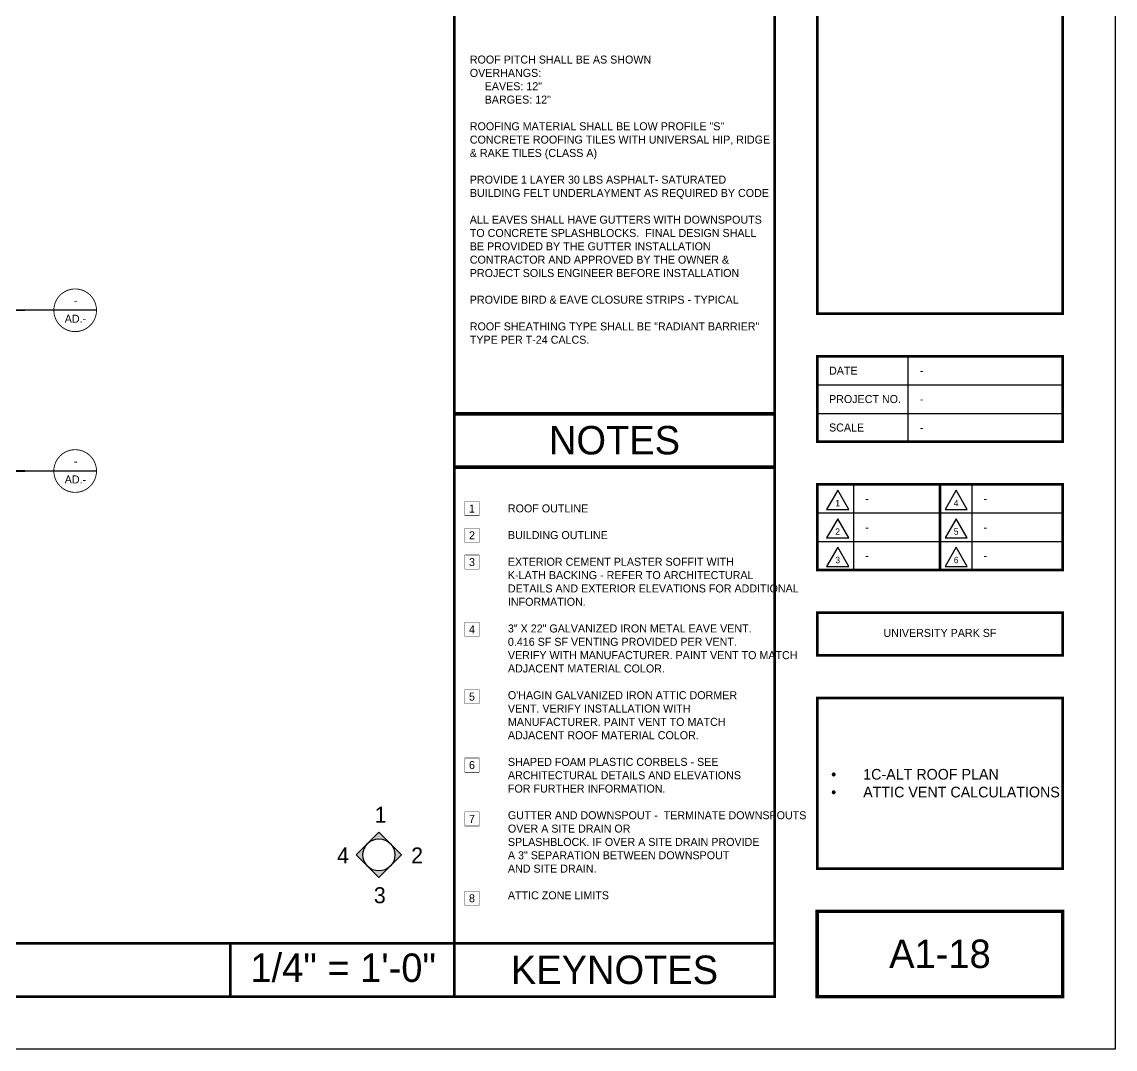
# Model space of a CAD drawing. Extents: x -4845 to 1196, y -1775 to 574.
# Drawn here: x -615 to 0, y -1152 to -574 of the extents above; entities that cross this region are included whole.
import ezdxf
from ezdxf.enums import TextEntityAlignment as Align

# ---------------------------------------------------------------- set-up
doc = ezdxf.new("R2010")
doc.units = 0
doc.header["$LTSCALE"] = 48
doc.header["$MEASUREMENT"] = 0
doc.layers.get('0').update_dxf_attribs({"linetype": 'CONTINUOUS'})
doc.layers.add('24X36TB', color=7, linetype='CONTINUOUS', lineweight=30)
for name, color, linetype in [('30X42TB', 7, 'CONTINUOUS'), ('A-DIMS', 3, 'CONTINUOUS'), ('A-SYM', 2, 'CONTINUOUS'), ('A-SYM TEXT', 3, 'CONTINUOUS'), ('A-SYM-TEXT', 3, 'CONTINUOUS'), ('A-SYMTEXT', 2, 'CONTINUOUS'), ('A-TEXT', 3, 'CONTINUOUS'), ('TB-text', 3, 'CONTINUOUS')]:
    doc.layers.add(name, color=color, linetype=linetype)
doc.styles.get("Standard").update_dxf_attribs({"font": 'ERASMD.TTF', "height": 4.5})

# ---------------------------------------------------------------- blocks, each defined once
blk = doc.blocks.new('01PSRV01')
at = {"color": 0, "linetype": 'ByBlock'}
blk.add_lwpolyline([(0, 0.5), (-0.433, -0.25), (0.433, -0.25)], close=True, dxfattribs=at)
blk.add_attdef('NUMBER', text='', height=0.25, dxfattribs=at).set_placement((0, 0), align=Align.MIDDLE)
blk = doc.blocks.new('A$C06A91398')
at = {"layer": '24X36TB'}
for p, q in [((495.62, 322.64), (495.62, 274.64)), ((444.62, 306.64), (582.62, 306.64)), ((444.62, 290.64), (582.62, 290.64)), ((444.62, 274.64), (582.62, 274.64)), ((464.92, 250.64), (464.92, 202.64)), ((531.53, 250.64), (531.53, 202.64)), ((444.62, 234.64), (582.62, 234.64)), ((444.62, 218.64), (582.62, 218.64))]:
    blk.add_line(p, q, dxfattribs=at)
blk.add_lwpolyline([(-1115.88, 1085.14), (612.12, 1085.14), (612.12, -66.86), (-1115.88, -66.86)], close=True, dxfattribs=at)
for points, const_width in [([(420.62, -37.36), (420.62, 1055.64), (-1055.88, 1055.64), (-1055.88, -37.36)], 1.5), ([(444.62, 647.52), (444.62, 959.26), (582.62, 959.26), (582.62, 647.52)], 1.5), ([(444.62, 346.64), (444.62, 623.52), (582.62, 623.52), (582.62, 346.64)], 1.5), ([(444.62, 274.64), (444.62, 322.64), (582.62, 322.64), (582.62, 274.64)], 1.5), ([(444.62, 202.64), (444.62, 250.64), (582.62, 250.64), (582.62, 202.64)], 1.5), ([(444.62, 178.64), (582.62, 178.64), (582.62, 154.64), (444.62, 154.64)], 1.5), ([(444.62, 34.64), (444.62, 130.64), (582.62, 130.64), (582.62, 34.64)], 1.5), ([(444.62, 10.64), (582.62, 10.64), (582.62, -37.36), (444.62, -37.36)], 2)]:
    blk.add_lwpolyline(points, close=True, dxfattribs=dict(at, const_width=const_width))
at = {"layer": '24X36TB', "const_width": 1.5}
blk.add_lwpolyline([(513.62, 250.64), (513.62, 202.64)], dxfattribs=at)
at = {"layer": 'TB-text', "xscale": 14.40000000000146, "yscale": 14.39999999999418, "zscale": 14.4}
for p, values in [((456.11, 240.17), {'NUMBER': '1'}), ((522.72, 240.17), {'NUMBER': '4'}), ((456.11, 224.17), {'NUMBER': '2'}), ((522.72, 224.17), {'NUMBER': '5'}), ((456.11, 208.17), {'NUMBER': '3'}), ((522.72, 208.17), {'NUMBER': '6'})]:
    blk.add_blockref('01PSRV01', p, dxfattribs=at).add_auto_attribs(values)
at = {"layer": 'TB-text', "char_height": 4.5, "width": 51, "attachment_point": 4}
for s, insert in [('{\\fEras Medium ITC|b0|i0|c0|p34;DATE}', (451.26, 314.64)), ('{\\fEras Medium ITC|b0|i0|c0|p34;PROJECT NO.}', (451.26, 298.64)), ('{\\fEras Medium ITC|b0|i0|c0|p34;SCALE}', (451.26, 282.64))]:
    blk.add_mtext(s, dxfattribs=dict(at, insert=insert))

msp = doc.modelspace()

# ---------------------------------------------------------------- hatches: boundary and pattern name
at = {"layer": 'A-SYMTEXT'}
h = msp.add_hatch(color=256, dxfattribs=at)
h.paths.add_polyline_path([(-401.20918, -1042.79581), (-407.57314, -1036.43185, -0.198912367), (-404.9371, -1042.79581, -0.198912367), (-407.57314, -1049.15977)])
h.paths.add_polyline_path([(-420.30106, -1036.43185, -0.414213562), (-407.57314, -1036.43185), (-413.9371, -1030.06789)])
h.paths.add_polyline_path([(-420.30106, -1036.43185), (-426.66502, -1042.79581), (-420.30106, -1049.15977, -0.198912367), (-422.9371, -1042.79581, -0.198912367)])
h.paths.add_polyline_path([(-420.30106, -1049.15977), (-413.9371, -1055.52373), (-407.57314, -1049.15977, -0.414213562)])

# ---------------------------------------------------------------- linework, layer by layer
at = {"layer": '24X36TB', "const_width": 1.5}
for points in [[(-371.5, -1122.5), (-371.5, -912), (-371.5, -29.5)], [(-1668, -1092.5), (-1074, -1092.5), (-191.5, -1092.5)], [(-497.57522, -1122.5), (-497.57522, -1092.5)]]:
    msp.add_lwpolyline(points, dxfattribs=at)
at = {"layer": '30X42TB', "color": 7, "const_width": 2}
for points in [[(-191.5, -794.7212), (-371.5, -794.7212)], [(-191.5, -824.7212), (-371.5, -824.7212)]]:
    msp.add_lwpolyline(points, dxfattribs=at)
at = {"layer": 'A-SYM', "const_width": 0.25}
for points in [[(-365.63087, -852.02357), (-357.63087, -852.02357), (-357.63087, -844.02357), (-365.63087, -844.02357)], [(-365.63087, -867.08726), (-357.63087, -867.08726), (-357.63087, -859.08726), (-365.63087, -859.08726)], [(-365.63087, -882.1597), (-357.63087, -882.1597), (-357.63087, -874.1597), (-365.63087, -874.1597)], [(-365.63087, -919.96333), (-357.63087, -919.96333), (-357.63087, -911.96333), (-365.63087, -911.96333)], [(-365.63087, -957.81644), (-357.63087, -957.81644), (-357.63087, -949.81644), (-365.63087, -949.81644)], [(-365.63087, -996.32957), (-357.63087, -996.32957), (-357.63087, -988.32957), (-365.63087, -988.32957)], [(-365.63087, -1026.54413), (-357.63087, -1026.54413), (-357.63087, -1018.54413), (-365.63087, -1018.54413)], [(-365.63087, -1071.2112), (-357.63087, -1071.2112), (-357.63087, -1063.2112), (-365.63087, -1063.2112)]]:
    msp.add_lwpolyline(points, close=True, dxfattribs=at)
at = {"layer": 'A-SYMTEXT'}
for p, q in [((-596.74335, -736.54987), (-612.87188, -736.54987)), ((-572.75123, -736.54987), (-596.74335, -736.54987)), ((-596.74335, -826.92894), (-612.87188, -826.92894)), ((-572.75123, -826.92894), (-596.74335, -826.92894)), ((-426.66502, -1042.79581), (-413.9371, -1030.06789)), ((-401.20918, -1042.79581), (-413.9371, -1030.06789)), ((-413.9371, -1055.52373), (-426.66502, -1042.79581)), ((-413.9371, -1055.52373), (-401.20918, -1042.79581))]:
    msp.add_line(p, q, dxfattribs=at)
at = {"layer": 'A-SYMTEXT', "color": 1, "const_width": 0.5}
for points in [[(-596.74153, -736.7593, 229.18166361), (-596.74335, -736.54987)], [(-596.74153, -827.13837, 229.18166361), (-596.74335, -826.92894)]]:
    msp.add_lwpolyline(points, format="xyb", dxfattribs=at)
at = {"layer": 'A-SYMTEXT', "const_width": 1}
for points in [[(-612.87188, -736.54987), (-637.89097, -736.54987)], [(-612.87188, -826.92894), (-637.89097, -826.92894)]]:
    msp.add_lwpolyline(points, dxfattribs=at)
at = {"layer": 'A-SYMTEXT'}
msp.add_circle((-413.9371, -1042.79581), 9, dxfattribs=at)

# ---------------------------------------------------------------- block references
at = {"layer": 'A-DIMS'}
msp.add_blockref('A$C06A91398', (-612.11644, -1085.14447), dxfattribs=at)

# ---------------------------------------------------------------- texts
at = {"layer": 'A-SYM TEXT', "char_height": 4.5, "width": 8.0072047, "attachment_point": 5}
for s, insert in [('1', (-361.63447, -848.02357)), ('2', (-361.63447, -863.08726)), ('3', (-361.63447, -878.1597)), ('4', (-361.63447, -915.96333)), ('5', (-361.63447, -953.81644)), ('6', (-361.63447, -992.32957)), ('7', (-361.63447, -1022.54413)), ('8', (-361.63447, -1067.2112))]:
    msp.add_mtext(s, dxfattribs=dict(at, insert=insert))
at = {"layer": 'A-SYM-TEXT', "char_height": 4.5, "width": 10.8292457, "attachment_point": 5}
for s, insert in [('-', (-584.46123, -731.01736)), ('AD.-', (-584.59501, -741.30695)), ('-', (-584.46123, -821.39643)), ('AD.-', (-584.59501, -831.68602))]:
    msp.add_mtext(s, dxfattribs=dict(at, insert=insert))
at = {"layer": 'A-SYMTEXT', "color": 3, "char_height": 9, "width": 48.1950375, "attachment_point": 1}
for s, insert in [('{\\fEras Medium ITC|b0|i0|c0|p34;1}', (-416.38464, -1015.72131)), ('{\\fEras Medium ITC|b0|i0|c0|p34;4}', (-437.49271, -1038.59918)), ('{\\fEras Medium ITC|b0|i0|c0|p34;2}', (-395.82684, -1038.59918)), ('{\\fEras Medium ITC|b0|i0|c0|p34;3}', (-416.79963, -1060.95142))]:
    msp.add_mtext(s, dxfattribs=dict(at, insert=insert))
at = {"layer": 'A-TEXT'}
for s, insert, char_height, width, attachment_point in [('ROOF PITCH SHALL BE AS SHOWN\\POVERHANGS:\\P     EAVES: 12" \\P     BARGES: 12"\\P\\PROOFING MATERIAL SHALL BE LOW PROFILE "S" CONCRETE ROOFING TILES WITH UNIVERSAL HIP, RIDGE & RAKE TILES (CLASS A)\\P\\PPROVIDE 1 LAYER 30 LBS ASPHALT- SATURATED BUILDING FELT UNDERLAYMENT AS REQUIRED BY CODE\\P\\PALL EAVES SHALL HAVE GUTTERS WITH DOWNSPOUTS TO CONCRETE SPLASHBLOCKS.  FINAL DESIGN SHALL BE PROVIDED BY THE GUTTER INSTALLATION CONTRACTOR AND APPROVED BY THE OWNER & PROJECT SOILS ENGINEER BEFORE INSTALLATION\\P\\PPROVIDE BIRD & EAVE CLOSURE STRIPS - TYPICAL\\P\\PROOF SHEATHING TYPE SHALL BE "RADIANT BARRIER" TYPE PER T-24 CALCS.', (-362.84472, -593.32954), 4.5, 168.375, 1), ('NOTES', (-281.5, -809.7212), 16, 180, 5), ('ROOF OUTLINE\\P\\PBUILDING OUTLINE \\P\\PEXTERIOR CEMENT PLASTER SOFFIT WITH \\PK-LATH BACKING - REFER TO ARCHITECTURAL \\PDETAILS AND EXTERIOR ELEVATIONS FOR ADDITIONAL INFORMATION.\\P\\P3" X 22" GALVANIZED IRON METAL EAVE VENT.\\P0.416 SF SF VENTING PROVIDED PER VENT.  \\PVERIFY WITH MANUFACTURER. PAINT VENT TO MATCH ADJACENT MATERIAL COLOR.\\P\\PO\'HAGIN GALVANIZED IRON ATTIC DORMER \\PVENT. VERIFY INSTALLATION WITH \\PMANUFACTURER. PAINT VENT TO MATCH \\PADJACENT ROOF MATERIAL COLOR.\\P\\PSHAPED FOAM PLASTIC CORBELS - SEE ARCHITECTURAL DETAILS AND ELEVATIONS \\PFOR FURTHER INFORMATION.\\P\\PGUTTER AND DOWNSPOUT -  TERMINATE DOWNSPOUTS OVER A SITE DRAIN OR \\PSPLASHBLOCK. IF OVER A SITE DRAIN PROVIDE \\PA 3" SEPARATION BETWEEN DOWNSPOUT \\PAND SITE DRAIN.\\P\\PATTIC ZONE LIMITS\\P\\P  ', (-341.42469, -845.70205), 4.5, 168.375, 1), ('1/4" = 1\'-0"', (-434.04925, -1098.22273), 16, 628.1875, 2), ('KEYNOTES', (-281.5, -1107.5), 16, 180, 5)]:
    msp.add_mtext(s, dxfattribs=dict(at, insert=insert, char_height=char_height, width=width, attachment_point=attachment_point))
at = {"layer": 'TB-text'}
for s, insert, char_height, width, attachment_point in [('{\\fEras Medium ITC|b0|i0|c0|p34;-}', (-109.85369, -770.5), 4.5, 51, 4), ('{\\fEras Medium ITC|b0|i0|c0|p34;-}', (-109.85369, -786.5), 4.5, 51, 4), ('{\\fEras Medium ITC|b0|i0|c0|p34;-}', (-109.85369, -802.5), 4.5, 51, 4), ('{\\fEras Medium ITC|b0|i0|c0|p34;-}', (-140.54767, -842.5), 4.5, 51, 4), ('{\\fEras Medium ITC|b0|i0|c0|p34;-}', (-73.93702, -842.5), 4.5, 51, 4), ('{\\fEras Medium ITC|b0|i0|c0|p34;-}', (-140.54767, -858.5), 4.5, 51, 4), ('{\\fEras Medium ITC|b0|i0|c0|p34;-}', (-73.93702, -858.5), 4.5, 51, 4), ('{\\fEras Medium ITC|b0|i0|c0|p34;-}', (-140.54767, -874.5), 4.5, 51, 4), ('{\\fEras Medium ITC|b0|i0|c0|p34;-}', (-73.93702, -874.5), 4.5, 51, 4), ('{\\fEras Demi ITC|b0|i0|c0|p34;UNIVERSITY PARK SF}', (-98.5, -918), 4.5, 138, 5), ('\\pi-18,l18,t18;{\\fSymbol|b0|i0|c2|p18;·^I}1C-ALT ROOF PLAN\\P{\\fSymbol|b0|i0|c2|p18;·^I}ATTIC VENT CALCULATIONS', (-159.64988, -1002.5), 6, 130.149881, 4), ('{\\fEras Demi ITC|b0|i0|c0|p34;A1-18}', (-98.5, -1098.5), 16, 138, 5)]:
    msp.add_mtext(s, dxfattribs=dict(at, insert=insert, char_height=char_height, width=width, attachment_point=attachment_point))

doc.saveas('drawing.dxf')
